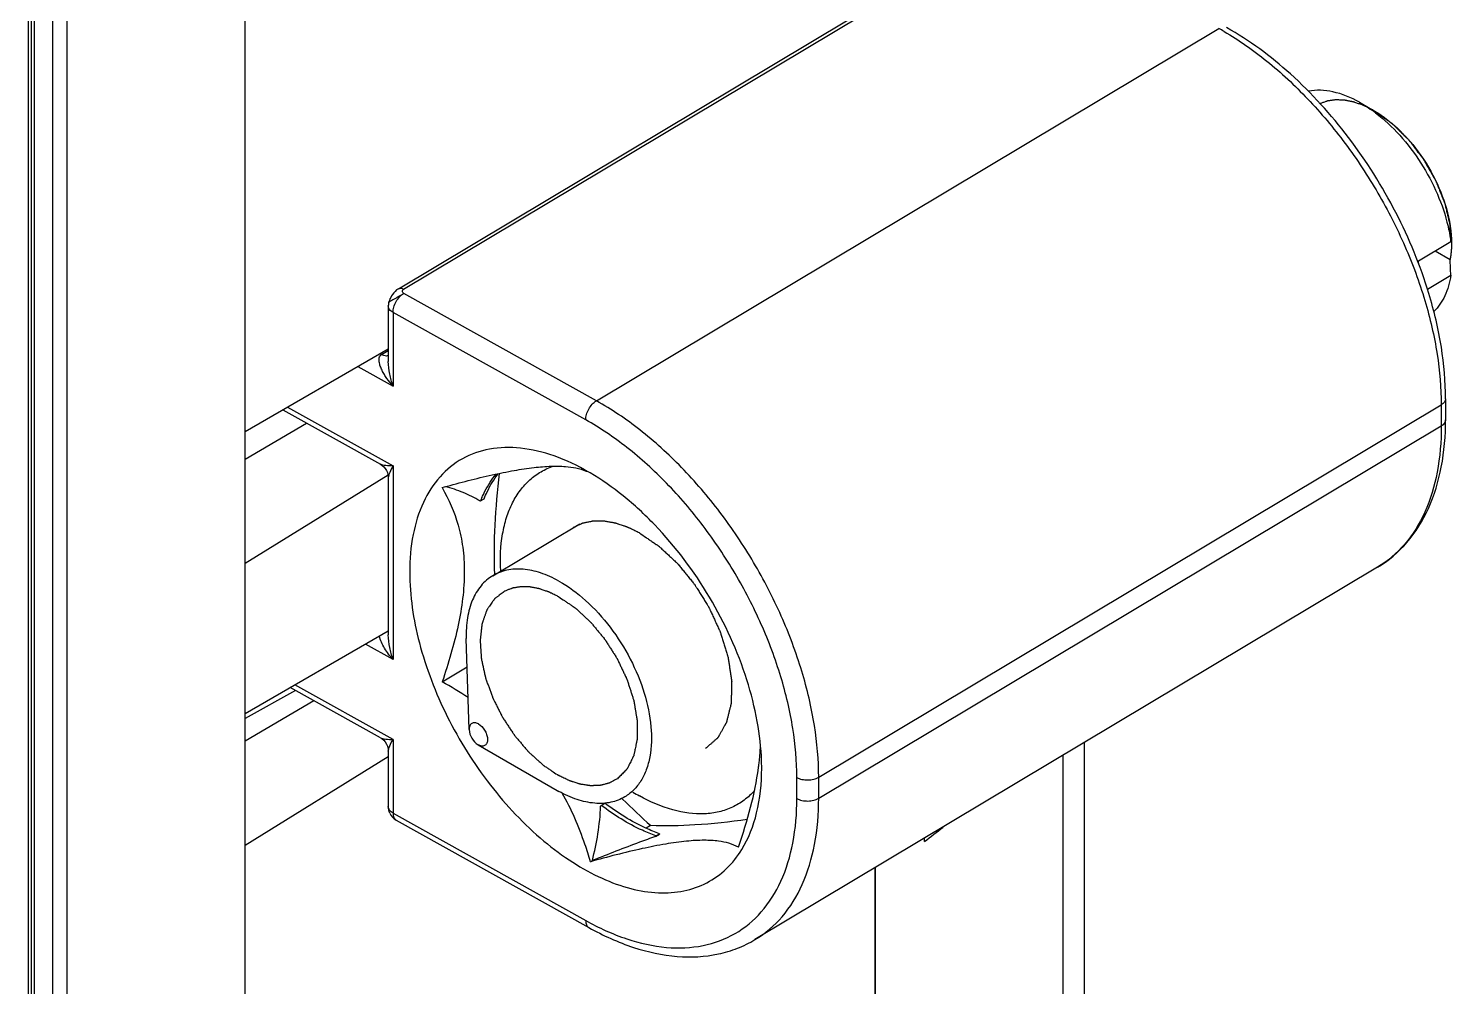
# Model space of a CAD drawing. Header units: millimetres. Extents: x 0 to 594, y 0 to 420.
# Drawn here: x 306.6 to 320.42, y 28.22 to 37.52 of the extents above; entities that cross this region are included whole.
import ezdxf

# ---------------------------------------------------------------- set-up
doc = ezdxf.new("R2010")
doc.units = ezdxf.units.MM
doc.header["$LTSCALE"] = 32.67
doc.layers.get('0').update_dxf_attribs({"linetype": 'CONTINUOUS'})
doc.layers.add('AUSFORMSCHRAEGEN', color=7, linetype='CONTINUOUS')
doc.layers.add('RUNDUNGEN', color=7, linetype='CONTINUOUS')

msp = doc.modelspace()

# ---------------------------------------------------------------- linework, layer by layer
at = {"color": 7, "linetype": 'CONTINUOUS'}
for p, q in [((306.6018, 9.7303), (306.6018, 47.2893)), ((310.1926, 34.9917), (316.1666, 38.5633)), ((310.2439, 34.9875), (316.2179, 38.5591)), ((312.1154, 33.9039), (318.1589, 37.5171)), ((319.5222, 36.8012), (319.5382, 36.7921)), ((319.5382, 36.7921), (319.666, 36.7183)), ((320.0954, 35.2611), (320.4098, 35.449)), ((320.2573, 35.3579), (320.4031, 35.2766)), ((320.1829, 34.9868), (320.4098, 35.1224)), ((310.0951, 34.8242), (310.0951, 34.2853)), ((312.1154, 33.9039), (310.2451, 34.9467)), ((312.0112, 33.7192), (310.1409, 34.7619)), ((310.1409, 34.7619), (310.1409, 34.0475)), ((310.0147, 34.3607), (310.0293, 34.3526)), ((310.0293, 34.3526), (310.0951, 34.3919)), ((309.8007, 34.2371), (310.1409, 34.0475)), ((314.2734, 30.2513), (320.3169, 33.8644)), ((320.3169, 33.8644), (320.3169, 33.6603)), ((320.359, 33.9246), (320.359, 33.7205)), ((309.072, 33.8164), (310.0187, 33.2886)), ((309.1172, 33.8425), (310.1409, 33.2718)), ((314.2734, 30.0471), (320.3169, 33.6603)), ((310.0951, 33.1585), (310.0951, 31.6317)), ((310.1409, 33.2718), (310.1409, 31.3938)), ((310.6181, 33.0622), (310.6391, 33.068)), ((310.9829, 32.9319), (310.9916, 32.9335)), ((310.9916, 32.9335), (311.0263, 32.9543)), ((311.1093, 32.2072), (311.9532, 32.7118)), ((319.6983, 32.2886), (313.6548, 28.6754)), ((310.1409, 31.3938), (309.8727, 31.5434)), ((310.8793, 30.7136), (310.8521, 31.5991)), ((310.6181, 31.1766), (310.8606, 31.3216)), ((310.0187, 30.635), (309.1439, 31.1227)), ((310.1409, 30.6182), (309.1892, 31.1488)), ((310.1409, 30.6182), (310.1409, 29.9037)), ((310.9676, 30.566), (311.7347, 30.1228)), ((310.0951, 30.5049), (310.0951, 29.966)), ((313.7196, 30.3376), (313.7185, 30.4075)), ((311.7347, 30.1228), (311.7507, 30.1137)), ((314.0613, 30.045), (314.0613, 30.2491)), ((314.2734, 30.0471), (314.2734, 30.2513)), ((312.1557, 29.9722), (312.1625, 29.9785)), ((312.1625, 29.9785), (312.1973, 29.9993)), ((312.3695, 30.0381), (312.361, 30.0465)), ((310.1409, 29.9037), (312.0112, 28.861)), ((310.1721, 29.835), (312.0423, 28.7923)), ((312.642, 29.7816), (312.5997, 29.7563)), ((312.6934, 29.6826), (312.7282, 29.7033)), ((312.7282, 29.7033), (312.7286, 29.7004)), ((312.6874, 29.6758), (312.7286, 29.7004)), ((312.6874, 29.6758), (312.6934, 29.6826)), ((312.0568, 29.4317), (312.076, 29.4432))]:
    msp.add_line(p, q, dxfattribs=at)
at = {"color": 2, "linetype": 'CONTINUOUS'}
for p, q in [((319.6524, 36.726), (319.666, 36.7183)), ((319.666, 36.7183), (319.6702, 36.7158)), ((320.1964, 34.9458), (320.1976, 34.9465))]:
    msp.add_line(p, q, dxfattribs=at)
at = {"color": 7, "linetype": 'CONTINUOUS'}
for points in [[(310.1926, 34.9917), (310.176, 34.9801), (310.1605, 34.9662), (310.1474, 34.9517), (310.1362, 34.937), (310.1265, 34.9222), (310.1182, 34.9075), (310.1111, 34.893), (310.1051, 34.8784), (310.1, 34.8621)], [(310.0182, 33.2889), (310.0356, 33.2775), (310.0518, 33.2634), (310.0657, 33.247), (310.0772, 33.2289), (310.086, 33.2092), (310.0919, 33.1886), (310.0948, 33.1673), (310.0951, 33.1579)], [(310.0182, 30.6352), (310.0321, 30.6264), (310.0502, 30.6113), (310.0657, 30.5935), (310.0782, 30.5734), (310.0874, 30.5517), (310.0931, 30.5287), (310.0951, 30.5042)]]:
    msp.add_lwpolyline(points, dxfattribs=at)
for centre, radius, start, end in [((316.7486, 34.9878), 2.8959, 59.71417, 60.85536), ((318.8038, 35.545), 1.4477, 53.69708, 54.31401), ((318.7871, 35.5223), 1.4759, 52.77675, 53.69615), ((285.2397, 33.997), 35.2001, 2.36422, 2.61549), ((318.6968, 35.076), 1.4108, 6.16733, 7.53885), ((285.2397, 33.6704), 35.2001, 2.36422, 2.61549), ((310.2454, 34.8242), 0.1503, 165.39479, 179.9916), ((310.0786, 34.3936), 0.0549, 284.97427, 287.70685), ((311.8386, 32.7908), 0.4663, 64.22096, 67.74743), ((310.8764, 31.1953), 2.3291, 59.59579, 59.98467), ((312.014, 32.5344), 1.0976, 156.94276, 158.67607), ((308.2859, 27.0337), 4.7543, 57.07779, 60.62418), ((311.4192, 30.6592), 2.2916, 353.75717, 357.36934), ((311.1799, 30.6845), 2.5322, 352.69999, 353.77668), ((311.0746, 30.6978), 2.6383, 352.25441, 352.70425), ((319.3709, 37.203), 10.0177, 225.66106, 227.80181), ((313.424, 31.6698), 1.831, 238.59158, 240.85207), ((310.1455, 29.966), 0.0503, 180.01475, 182.69892), ((310.2451, 29.966), 0.15, 204.94859, 240.85911)]:
    msp.add_arc(centre, radius, start, end, dxfattribs=at)
for points, knots in [([(318.209, 37.4885), (318.354, 37.4038), (318.64, 37.2027), (319.0335, 36.8358), (319.3951, 36.4046), (319.7116, 35.9247), (319.9716, 35.4136), (320.1657, 34.8899), (320.2867, 34.3725), (320.3169, 34.0294), (320.3169, 33.8644)], [0, 0, 0, 0, 0.1156962, 0.2397495, 0.3696784, 0.5024842, 0.6349457, 0.7638685, 0.8863346, 1, 1, 1, 1]), ([(320.1964, 34.9461), (320.1144, 35.2162), (319.8956, 35.7464), (319.4413, 36.4672), (318.8877, 37.0795), (318.4552, 37.4012), (318.232, 37.5256)], [0, 0, 0, 0, 0.2557209, 0.5164206, 0.7684155, 1, 1, 1, 1]), ([(319.5222, 36.8012), (319.4414, 36.8462), (319.2812, 36.9137), (319.1046, 36.9234), (319.0271, 36.9086)], [0, 0, 0, 0, 0.5396561, 1, 1, 1, 1]), ([(319.5382, 36.7921), (319.5474, 36.7868), (319.585, 36.7644), (319.6214, 36.7401), (319.6483, 36.7208)], [0, 0, 0, 0, 0.2447715, 1, 1, 1, 1]), ([(319.666, 36.7183), (319.7589, 36.6646), (319.937, 36.5223), (320.1553, 36.2525), (320.3201, 35.9407), (320.3858, 35.7149), (320.4031, 35.6032)], [0, 0, 0, 0, 0.2344431, 0.4916399, 0.7532883, 1, 1, 1, 1]), ([(319.6799, 36.6975), (319.7646, 36.6331), (319.9255, 36.4819), (320.1271, 36.2152), (320.2857, 35.9174), (320.3576, 35.7046), (320.3824, 35.5981)], [0, 0, 0, 0, 0.2405193, 0.4955034, 0.7528257, 1, 1, 1, 1]), ([(320.3824, 35.5981), (320.3853, 35.5856), (320.3962, 35.5362), (320.4048, 35.4864), (320.4098, 35.449)], [0, 0, 0, 0, 0.2547154, 1, 1, 1, 1]), ([(320.4098, 35.1224), (320.3991, 35.0537), (320.3642, 34.9254), (320.2892, 34.8137), (320.2451, 34.7706)], [0, 0, 0, 0, 0.5301671, 1, 1, 1, 1]), ([(310.1926, 34.9917), (310.1995, 34.9958), (310.2183, 34.999), (310.2354, 34.9922), (310.2439, 34.9875)], [0, 0, 0, 0, 0.4505193, 1, 1, 1, 1]), ([(310.2451, 34.9467), (310.2413, 34.949), (310.2348, 34.9549), (310.2307, 34.967), (310.2338, 34.9794), (310.2401, 34.9853), (310.2439, 34.9875)], [0, 0, 0, 0, 0.2690502, 0.505296, 0.7365407, 1, 1, 1, 1]), ([(310.1409, 34.7619), (310.128, 34.7691), (310.1059, 34.7855), (310.0951, 34.8122), (310.0951, 34.8242)], [0, 0, 0, 0, 0.5522583, 1, 1, 1, 1]), ([(310.1001, 34.8626), (310.1002, 34.863), (310.1017, 34.8636), (310.104, 34.8653), (310.1084, 34.8677), (310.1141, 34.871), (310.1213, 34.8751), (310.1334, 34.8821), (310.151, 34.8921), (310.1742, 34.905), (310.1984, 34.9193), (310.2219, 34.9336), (310.2376, 34.9425), (310.2451, 34.9467)], [0, 0, 0, 0, 0.0071832, 0.0253007, 0.0543201, 0.0941508, 0.1440975, 0.2030929, 0.3436876, 0.5060046, 0.6778852, 0.8465513, 1, 1, 1, 1]), ([(310.1409, 34.7619), (310.1409, 34.7793), (310.1473, 34.816), (310.1696, 34.8677), (310.2022, 34.9135), (310.2303, 34.9378), (310.2451, 34.9467)], [0, 0, 0, 0, 0.2377999, 0.5011066, 0.7638123, 1, 1, 1, 1]), ([(320.359, 33.9246), (320.359, 34.0915), (320.3283, 34.4376), (320.2483, 34.7751), (320.1964, 34.9461)], [0, 0, 0, 0, 0.4829112, 1, 1, 1, 1]), ([(310.1409, 34.0475), (310.12, 34.071), (310.0906, 34.1078), (310.0565, 34.1597), (310.0345, 34.1993), (310.0169, 34.2398), (310.0072, 34.2744), (310.0049, 34.302), (310.0068, 34.3217), (310.0141, 34.3401), (310.0238, 34.3493), (310.0293, 34.3526)], [0, 0, 0, 0, 0.2688771, 0.4005769, 0.5297977, 0.6556735, 0.7766853, 0.8347535, 0.8907497, 0.9450077, 1, 1, 1, 1]), ([(310.0927, 34.3406), (310.088, 34.3393), (310.0661, 34.3365), (310.0441, 34.3443), (310.0293, 34.3526)], [0, 0, 0, 0, 0.2223917, 1, 1, 1, 1]), ([(310.1409, 34.0475), (310.1275, 34.0854), (310.1056, 34.1638), (310.0951, 34.245), (310.0951, 34.286)], [0, 0, 0, 0, 0.4954594, 1, 1, 1, 1]), ([(312.0112, 33.7192), (312.0112, 33.7366), (312.0176, 33.7733), (312.0399, 33.825), (312.0725, 33.8707), (312.1005, 33.8951), (312.1154, 33.9039)], [0, 0, 0, 0, 0.2377999, 0.5011066, 0.7638123, 1, 1, 1, 1]), ([(314.2734, 30.2513), (314.2734, 30.4188), (314.2422, 30.7674), (314.1176, 31.2928), (313.918, 31.8242), (313.6508, 32.3416), (313.3262, 32.8258), (312.956, 33.2586), (312.5544, 33.6239), (312.2629, 33.8217), (312.1154, 33.9039)], [0, 0, 0, 0, 0.1139352, 0.2367876, 0.3661218, 0.4989117, 0.6318532, 0.7616302, 0.8851794, 1, 1, 1, 1]), ([(320.359, 33.9246), (320.359, 33.9132), (320.3494, 33.8878), (320.3289, 33.8716), (320.3169, 33.8644)], [0, 0, 0, 0, 0.4506473, 1, 1, 1, 1]), ([(314.0613, 30.2491), (314.0613, 30.4083), (314.0317, 30.7395), (313.9133, 31.2386), (313.7237, 31.7434), (313.4699, 32.2349), (313.1614, 32.6949), (312.8098, 33.1061), (312.4282, 33.4531), (312.1513, 33.641), (312.0112, 33.7192)], [0, 0, 0, 0, 0.1139351, 0.2367875, 0.3661218, 0.4989117, 0.6318532, 0.7616302, 0.8851795, 1, 1, 1, 1]), ([(319.6983, 32.2886), (319.8051, 32.3524), (320.0027, 32.5211), (320.2122, 32.862), (320.335, 33.2719), (320.359, 33.5669), (320.359, 33.7205)], [0, 0, 0, 0, 0.2267761, 0.4639686, 0.7200645, 1, 1, 1, 1]), ([(320.359, 33.7205), (320.359, 33.7091), (320.3494, 33.6836), (320.3289, 33.6674), (320.3169, 33.6603)], [0, 0, 0, 0, 0.4506473, 1, 1, 1, 1]), ([(320.3169, 33.6603), (320.3169, 33.5097), (320.2939, 33.2228), (320.1771, 32.8278), (319.9809, 32.5052), (319.7969, 32.3475), (319.6983, 32.2886)], [0, 0, 0, 0, 0.2878235, 0.5464809, 0.78048, 1, 1, 1, 1]), ([(312.0415, 33.2121), (311.9341, 33.2741), (311.7201, 33.3761), (311.3913, 33.4565), (311.0822, 33.4512), (310.8065, 33.3556), (310.5811, 33.1725), (310.4184, 32.9145), (310.3217, 32.5962), (310.3028, 32.3644), (310.3028, 32.2426)], [0, 0, 0, 0, 0.1457322, 0.2765163, 0.3942681, 0.5039258, 0.6128709, 0.7287277, 0.8569525, 1, 1, 1, 1]), ([(310.1409, 33.2718), (310.1171, 33.2716), (310.0833, 33.2725), (310.0423, 33.2795), (310.0251, 33.285), (310.0182, 33.2889)], [0, 0, 0, 0, 0.57225, 0.807964, 1, 1, 1, 1]), ([(310.1409, 33.2718), (310.129, 33.2513), (310.1131, 33.2217), (310.0988, 33.183), (310.0951, 33.1657), (310.0951, 33.1579)], [0, 0, 0, 0, 0.5759693, 0.8110911, 1, 1, 1, 1]), ([(310.6391, 33.068), (310.7934, 33.1105), (311.0185, 33.1688), (311.3099, 33.2283), (311.5006, 33.2576), (311.667, 33.2714), (311.8371, 33.2695), (311.952, 33.2483), (312.0152, 33.2224)], [0, 0, 0, 0, 0.3423362, 0.4972815, 0.6359697, 0.7550635, 0.8537718, 1, 1, 1, 1]), ([(311.0041, 32.9643), (311.0132, 32.9856), (311.0507, 33.0665), (311.0993, 33.1425), (311.1414, 33.1935)], [0, 0, 0, 0, 0.2592346, 1, 1, 1, 1]), ([(311.0263, 32.9543), (311.0351, 32.9769), (311.072, 33.0629), (311.1207, 33.144), (311.1634, 33.1984)], [0, 0, 0, 0, 0.2598485, 1, 1, 1, 1]), ([(311.1291, 32.2191), (311.1228, 32.3789), (311.1257, 32.7071), (311.1556, 33.0336), (311.1756, 33.2002)], [0, 0, 0, 0, 0.4880903, 1, 1, 1, 1]), ([(311.1862, 32.2536), (311.1796, 32.3735), (311.1862, 32.55), (311.2388, 32.77), (311.2962, 32.913), (311.3723, 33.037), (311.4661, 33.14), (311.5762, 33.22), (311.6586, 33.2566), (311.7011, 33.2707)], [0, 0, 0, 0, 0.293844, 0.4271941, 0.5519172, 0.6692837, 0.7812829, 0.8905297, 1, 1, 1, 1]), ([(313.7185, 30.4074), (313.7145, 30.5367), (313.684, 30.8039), (313.5454, 31.3489), (313.2401, 32.0143), (312.8009, 32.6004), (312.3876, 32.9834), (312.167, 33.1385), (312.0552, 33.2041)], [0, 0, 0, 0, 0.1150797, 0.2383893, 0.4995484, 0.760956, 0.884563, 1, 1, 1, 1]), ([(310.6181, 33.0622), (310.6835, 32.9476), (310.766, 32.7573), (310.8235, 32.4787), (310.833, 32.3268), (310.833, 32.2479)], [0, 0, 0, 0, 0.4652854, 0.7219582, 1, 1, 1, 1]), ([(310.9829, 32.9319), (310.9326, 32.9648), (310.8232, 33.0186), (310.7077, 33.0552), (310.6489, 33.0708)], [0, 0, 0, 0, 0.4969178, 1, 1, 1, 1]), ([(310.3028, 32.2426), (310.3028, 32.0119), (310.3773, 31.5258), (310.6485, 30.8242), (311.0587, 30.1699), (311.4932, 29.7079), (311.8751, 29.424), (312.1585, 29.2671), (312.4388, 29.1649), (312.7091, 29.121), (312.9625, 29.1379), (313.191, 29.217), (313.3856, 29.3565), (313.4849, 29.482), (313.5271, 29.5506)], [0, 0, 0, 0, 0.1333103, 0.280585, 0.4320462, 0.576926, 0.6440218, 0.706337, 0.7634768, 0.8155825, 0.8634749, 0.908721, 0.9534719, 1, 1, 1, 1]), ([(310.833, 32.2479), (310.833, 32.0728), (310.7832, 31.7076), (310.6792, 31.3568), (310.6181, 31.1766)], [0, 0, 0, 0, 0.4792444, 1, 1, 1, 1]), ([(311.1093, 32.2072), (311.0663, 32.1815), (310.9863, 32.1118), (310.9031, 31.9684), (310.8564, 31.7928), (310.85, 31.6657), (310.8521, 31.5991)], [0, 0, 0, 0, 0.2176178, 0.4508161, 0.7102138, 1, 1, 1, 1]), ([(311.7507, 32.155), (311.6942, 32.1865), (311.5818, 32.2378), (311.4094, 32.2762), (311.248, 32.2693), (311.1513, 32.2323), (311.1093, 32.2072)], [0, 0, 0, 0, 0.2888141, 0.547841, 0.781434, 1, 1, 1, 1]), ([(311.7507, 32.155), (311.8442, 32.1028), (312.026, 31.9674), (312.2594, 31.7094), (312.4519, 31.4048), (312.5875, 31.0783), (312.6556, 30.7562), (312.6509, 30.5014), (312.6043, 30.326), (312.5519, 30.2163), (312.4816, 30.1259), (312.4231, 30.08), (312.3921, 30.0615)], [0, 0, 0, 0, 0.1289682, 0.2703335, 0.416948, 0.5606706, 0.6938897, 0.8111225, 0.8632862, 0.9114707, 0.9565815, 1, 1, 1, 1]), ([(310.1409, 31.3938), (310.1106, 31.428), (310.0691, 31.4821), (310.0267, 31.56), (310.012, 31.601), (310.0081, 31.6216)], [0, 0, 0, 0, 0.5148062, 0.7629646, 1, 1, 1, 1]), ([(310.1409, 31.3938), (310.1275, 31.4318), (310.1056, 31.5102), (310.0951, 31.5914), (310.0951, 31.6323)], [0, 0, 0, 0, 0.4954517, 1, 1, 1, 1]), ([(310.9692, 30.7692), (310.9584, 30.7752), (310.9369, 30.7837), (310.9023, 30.7774), (310.8813, 30.7492), (310.879, 30.726), (310.8793, 30.7135)], [0, 0, 0, 0, 0.2737778, 0.4979177, 0.7235136, 1, 1, 1, 1]), ([(310.8793, 30.7135), (310.8803, 30.6841), (310.9012, 30.6265), (310.9421, 30.5807), (310.9675, 30.566)], [0, 0, 0, 0, 0.4999561, 1, 1, 1, 1]), ([(310.9692, 30.7692), (310.9942, 30.7552), (311.0255, 30.7212), (311.0509, 30.6692), (311.0604, 30.6285), (311.0586, 30.5922), (311.0435, 30.5635), (311.0149, 30.5506), (310.9949, 30.5543), (310.985, 30.5578)], [0, 0, 0, 0, 0.2886554, 0.442497, 0.5843677, 0.7048001, 0.8035089, 0.8948328, 1, 1, 1, 1]), ([(310.0182, 30.6352), (310.0251, 30.6314), (310.0423, 30.6258), (310.0833, 30.6189), (310.1171, 30.618), (310.1409, 30.6182)], [0, 0, 0, 0, 0.1920802, 0.4278006, 1, 1, 1, 1]), ([(310.0951, 30.5043), (310.0951, 30.512), (310.0988, 30.5294), (310.1131, 30.568), (310.129, 30.5977), (310.1409, 30.6182)], [0, 0, 0, 0, 0.1888631, 0.4239681, 1, 1, 1, 1]), ([(313.4954, 29.5724), (313.5389, 29.7006), (313.6168, 29.954), (313.6714, 30.2139), (313.6888, 30.3423)], [0, 0, 0, 0, 0.5110124, 1, 1, 1, 1]), ([(313.5271, 29.5506), (313.5938, 29.6591), (313.6933, 29.9184), (313.7196, 30.1923), (313.7196, 30.3376)], [0, 0, 0, 0, 0.467041, 1, 1, 1, 1]), ([(313.6507, 30.1224), (313.6205, 30.0884), (313.5538, 30.0265), (313.4364, 29.9563), (313.3054, 29.9113), (313.1102, 29.8852), (312.8397, 29.9237), (312.6352, 30.0132), (312.5322, 30.0706)], [0, 0, 0, 0, 0.1125301, 0.2234995, 0.3360189, 0.4529865, 0.7081217, 1, 1, 1, 1]), ([(314.0613, 30.2491), (314.0766, 30.2406), (314.1119, 30.2283), (314.1681, 30.2227), (314.2239, 30.2293), (314.2586, 30.2424), (314.2734, 30.2513)], [0, 0, 0, 0, 0.2388559, 0.5022052, 0.7643551, 1, 1, 1, 1]), ([(312.3921, 30.0615), (312.3501, 30.0363), (312.2534, 29.9994), (312.092, 29.9925), (311.9196, 30.0309), (311.8072, 30.0822), (311.7507, 30.1137)], [0, 0, 0, 0, 0.218566, 0.452159, 0.7111859, 1, 1, 1, 1]), ([(312.0568, 29.4317), (312.0406, 29.4883), (311.9694, 29.7178), (311.8733, 29.9404), (311.7833, 30.0979)], [0, 0, 0, 0, 0.2450641, 1, 1, 1, 1]), ([(312.0112, 28.861), (312.1387, 28.7899), (312.3923, 28.6739), (312.7811, 28.5857), (313.1458, 28.5986), (313.4702, 28.7174), (313.7346, 28.9383), (313.9255, 29.2464), (314.039, 29.625), (314.0613, 29.9004), (314.0613, 30.045)], [0, 0, 0, 0, 0.1448315, 0.2748869, 0.3922581, 0.5019609, 0.6113101, 0.7277382, 0.8565187, 1, 1, 1, 1]), ([(312.6934, 29.6826), (312.6486, 29.6986), (312.4606, 29.7758), (312.2865, 29.8847), (312.1625, 29.9785)], [0, 0, 0, 0, 0.234399, 1, 1, 1, 1]), ([(312.7282, 29.7033), (312.6833, 29.7193), (312.4953, 29.7966), (312.3212, 29.9054), (312.1973, 29.9993)], [0, 0, 0, 0, 0.234399, 1, 1, 1, 1]), ([(313.6548, 28.6754), (313.7534, 28.7343), (313.9374, 28.8921), (314.1336, 29.2146), (314.2504, 29.6096), (314.2734, 29.8965), (314.2734, 30.0471)], [0, 0, 0, 0, 0.21952, 0.4535191, 0.7121765, 1, 1, 1, 1]), ([(314.0613, 30.045), (314.0766, 30.0365), (314.1119, 30.0241), (314.1681, 30.0186), (314.2239, 30.0252), (314.2586, 30.0383), (314.2734, 30.0471)], [0, 0, 0, 0, 0.2388559, 0.5022052, 0.7643551, 1, 1, 1, 1]), ([(310.1409, 29.9037), (310.1284, 29.9107), (310.1069, 29.9266), (310.0957, 29.952), (310.0952, 29.9637)], [0, 0, 0, 0, 0.5513162, 1, 1, 1, 1]), ([(310.1409, 29.9037), (310.1409, 29.8893), (310.1443, 29.8626), (310.1619, 29.8407), (310.1721, 29.835)], [0, 0, 0, 0, 0.5536241, 1, 1, 1, 1]), ([(312.076, 29.4432), (312.0975, 29.5291), (312.1346, 29.704), (312.1534, 29.8822), (312.1557, 29.9722)], [0, 0, 0, 0, 0.4955255, 1, 1, 1, 1]), ([(313.5793, 29.8406), (313.4106, 29.8171), (313.0987, 29.7828), (312.785, 29.7774), (312.642, 29.7816)], [0, 0, 0, 0, 0.543581, 1, 1, 1, 1]), ([(313.4954, 29.5724), (313.4359, 29.6041), (313.3227, 29.6337), (313.1518, 29.6424), (312.9798, 29.632), (312.7787, 29.6033), (312.4661, 29.5409), (312.2235, 29.4778), (312.0568, 29.4317)], [0, 0, 0, 0, 0.1377863, 0.2324733, 0.3494221, 0.4887125, 0.6468345, 1, 1, 1, 1]), ([(312.6874, 29.6758), (312.6363, 29.6577), (312.4314, 29.5834), (312.2282, 29.5041), (312.076, 29.4432)], [0, 0, 0, 0, 0.2485388, 1, 1, 1, 1]), ([(312.0112, 28.861), (312.0112, 28.8466), (312.0146, 28.8199), (312.0322, 28.7979), (312.0423, 28.7923)], [0, 0, 0, 0, 0.5536241, 1, 1, 1, 1]), ([(312.0423, 28.7923), (312.1804, 28.7153), (312.4577, 28.5892), (312.887, 28.4949), (313.2339, 28.5119), (313.485, 28.5865), (313.6004, 28.6428), (313.6548, 28.6754)], [0, 0, 0, 0, 0.2806265, 0.536809, 0.7734363, 0.8873889, 1, 1, 1, 1])]:
    msp.add_open_spline(points, degree=3, knots=knots, dxfattribs=at)
at = {"color": 2, "linetype": 'CONTINUOUS'}
for points, knots in [([(319.6524, 36.726), (319.6408, 36.7317), (319.6233, 36.7402), (319.6, 36.7516), (319.5855, 36.7587), (319.5738, 36.7643), (319.5666, 36.7679), (319.5615, 36.7704), (319.5586, 36.7717), (319.5557, 36.7727), (319.5521, 36.7739), (319.5435, 36.7769), (319.5306, 36.7814), (319.5134, 36.7874), (319.4962, 36.7933), (319.4833, 36.7978), (319.4747, 36.8008), (319.4711, 36.802), (319.4682, 36.8031), (319.4654, 36.8037), (319.4606, 36.8047), (319.4536, 36.8061), (319.4425, 36.8083), (319.4286, 36.8111), (319.4147, 36.8138), (319.4036, 36.8161), (319.3952, 36.8177), (319.3883, 36.8191), (319.3834, 36.8201), (319.3806, 36.8206), (319.3785, 36.8212), (319.3765, 36.8211), (319.3739, 36.8213), (319.3692, 36.8214), (319.3626, 36.8217), (319.3546, 36.822), (319.344, 36.8225), (319.3308, 36.823), (319.3175, 36.8235), (319.3069, 36.824), (319.3003, 36.8242), (319.2956, 36.8244), (319.293, 36.8245), (319.2905, 36.824), (319.2874, 36.8236), (319.2799, 36.8226), (319.2687, 36.8211), (319.2538, 36.819), (319.2389, 36.8169), (319.2277, 36.8154), (319.2203, 36.8144), (319.2172, 36.8139), (319.2146, 36.8136), (319.2123, 36.8129), (319.2083, 36.8115), (319.2025, 36.8095), (319.1934, 36.8063), (319.1819, 36.8024), (319.1635, 36.796), (319.1497, 36.7912), (319.1405, 36.788)], [0, 0, 0, 0, 0.0625, 0.09375, 0.125, 0.140625, 0.15625, 0.1640625, 0.1679688, 0.171875, 0.1796875, 0.1875, 0.21875, 0.25, 0.28125, 0.3125, 0.3203125, 0.328125, 0.3320312, 0.3359375, 0.34375, 0.359375, 0.375, 0.40625, 0.4375, 0.453125, 0.46875, 0.484375, 0.4921875, 0.4960938, 0.5, 0.5039062, 0.5078125, 0.515625, 0.53125, 0.546875, 0.5625, 0.59375, 0.625, 0.640625, 0.65625, 0.6640625, 0.6679688, 0.671875, 0.6796875, 0.6875, 0.71875, 0.75, 0.78125, 0.8125, 0.8203125, 0.828125, 0.8320312, 0.8359375, 0.84375, 0.859375, 0.875, 0.90625, 0.9375, 1, 1, 1, 1]), ([(319.6702, 36.7158), (319.6913, 36.7008), (319.723, 36.6783), (319.7599, 36.652), (319.781, 36.637), (319.7969, 36.6257), (319.81, 36.6163), (319.8206, 36.6088), (319.8272, 36.6041), (319.8325, 36.6004), (319.8358, 36.598), (319.8384, 36.5962), (319.841, 36.5938), (319.8454, 36.5894), (319.8517, 36.5832), (319.8618, 36.5732), (319.8745, 36.5608), (319.8947, 36.5408), (319.92, 36.5159), (319.9453, 36.491), (319.9656, 36.4711), (319.9782, 36.4586), (319.9884, 36.4486), (319.9947, 36.4424), (319.9991, 36.4381), (320.0016, 36.4355), (320.0038, 36.4324), (320.0066, 36.4288), (320.0111, 36.4229), (320.0168, 36.4155), (320.0258, 36.4037), (320.037, 36.3889), (320.0505, 36.3712), (320.064, 36.3534), (320.0775, 36.3357), (320.091, 36.318), (320.1046, 36.3002), (320.1158, 36.2855), (320.1248, 36.2736), (320.1316, 36.2648), (320.1372, 36.2574), (320.1412, 36.2522), (320.1434, 36.2492), (320.1452, 36.2471), (320.1464, 36.2446), (320.1483, 36.2413), (320.1516, 36.2356), (320.1562, 36.2274), (320.1618, 36.2176), (320.1692, 36.2046), (320.1785, 36.1883), (320.1896, 36.1687), (320.2008, 36.1491), (320.2119, 36.1295), (320.2231, 36.1099), (320.2342, 36.0903), (320.2435, 36.0739), (320.2509, 36.0609), (320.2555, 36.0527), (320.2593, 36.0462), (320.2615, 36.0421), (320.2635, 36.0388), (320.265, 36.0355), (320.2673, 36.0295), (320.2707, 36.021), (320.2762, 36.0073), (320.283, 35.9903), (320.294, 35.963), (320.3076, 35.9289), (320.3213, 35.8948), (320.3322, 35.8675), (320.3391, 35.8505), (320.3446, 35.8368), (320.3479, 35.8283), (320.3504, 35.8223), (320.3516, 35.8189), (320.3523, 35.8155), (320.3534, 35.8113), (320.355, 35.8045), (320.357, 35.7961), (320.3603, 35.7825), (320.3643, 35.7656), (320.3692, 35.7453), (320.3756, 35.7182), (320.3869, 35.6708), (320.3966, 35.6302), (320.4031, 35.6031)], [0, 0, 0, 0, 0.0625, 0.09375, 0.109375, 0.125, 0.140625, 0.1484375, 0.15625, 0.1601562, 0.1640625, 0.1660156, 0.1679688, 0.171875, 0.1796875, 0.1875, 0.203125, 0.21875, 0.25, 0.28125, 0.296875, 0.3125, 0.3203125, 0.328125, 0.3320312, 0.3339844, 0.3359375, 0.3398438, 0.34375, 0.3515625, 0.359375, 0.375, 0.390625, 0.40625, 0.421875, 0.4375, 0.453125, 0.46875, 0.4765625, 0.484375, 0.4921875, 0.4960938, 0.4980469, 0.5, 0.5019531, 0.5039062, 0.5078125, 0.515625, 0.5234375, 0.53125, 0.546875, 0.5625, 0.578125, 0.59375, 0.609375, 0.625, 0.640625, 0.6484375, 0.65625, 0.6601562, 0.6640625, 0.6660156, 0.6679688, 0.671875, 0.6796875, 0.6875, 0.703125, 0.71875, 0.75, 0.78125, 0.796875, 0.8125, 0.8203125, 0.828125, 0.8320312, 0.8339844, 0.8359375, 0.8398438, 0.84375, 0.8515625, 0.859375, 0.875, 0.890625, 0.90625, 0.9375, 1, 1, 1, 1]), ([(320.4031, 35.6031), (320.404, 35.5959), (320.4059, 35.5814), (320.4083, 35.5632), (320.4099, 35.5505), (320.4108, 35.5433), (320.4116, 35.5327), (320.413, 35.5167), (320.4141, 35.5008), (320.4151, 35.4901), (320.4154, 35.4831), (320.4156, 35.471), (320.416, 35.4572), (320.4164, 35.4451), (320.4166, 35.4382), (320.4168, 35.4329), (320.4166, 35.428), (320.4164, 35.4212), (320.4161, 35.4095), (320.4157, 35.3961), (320.4154, 35.3843), (320.4152, 35.3777), (320.4142, 35.368), (320.4131, 35.3534), (320.4117, 35.3389), (320.411, 35.3292), (320.4101, 35.3228), (320.4083, 35.3117), (320.406, 35.2957), (320.404, 35.283), (320.4031, 35.2766)], [0, 0, 0, 0, 0.0625, 0.125, 0.15625, 0.171875, 0.1875, 0.25, 0.3125, 0.328125, 0.34375, 0.375, 0.4375, 0.46875, 0.484375, 0.5, 0.515625, 0.53125, 0.5625, 0.625, 0.65625, 0.671875, 0.6875, 0.75, 0.8125, 0.828125, 0.84375, 0.875, 0.9375, 1, 1, 1, 1]), ([(312.5322, 32.6222), (312.5177, 32.6292), (312.496, 32.6397), (312.467, 32.6537), (312.4489, 32.6625), (312.4345, 32.6695), (312.4254, 32.6738), (312.4191, 32.677), (312.4155, 32.6786), (312.4118, 32.6797), (312.4072, 32.6813), (312.3999, 32.6837), (312.3908, 32.6868), (312.3762, 32.6916), (312.3579, 32.6977), (312.3396, 32.7038), (312.325, 32.7086), (312.3159, 32.7117), (312.3086, 32.7141), (312.304, 32.7156), (312.3004, 32.7169), (312.2968, 32.7176), (312.2907, 32.7186), (312.2818, 32.7202), (312.2713, 32.722), (312.2607, 32.7238), (312.2466, 32.7262), (312.2325, 32.7286), (312.2184, 32.731), (312.2078, 32.7328), (312.199, 32.7343), (312.1928, 32.7354), (312.1893, 32.736), (312.1866, 32.7366), (312.1841, 32.7364), (312.1808, 32.7364), (312.175, 32.7364), (312.1666, 32.7363), (312.1566, 32.7363), (312.1433, 32.7362), (312.1299, 32.7361), (312.1166, 32.736), (312.1066, 32.736), (312.0966, 32.7359), (312.0891, 32.7359), (312.0841, 32.7358), (312.0815, 32.7359), (312.0791, 32.7357), (312.076, 32.735), (312.0722, 32.7342), (312.066, 32.7329), (312.0583, 32.7313), (312.0459, 32.7288), (312.0305, 32.7255), (312.015, 32.7223), (312.0027, 32.7198), (311.995, 32.7181), (311.9888, 32.7169), (311.985, 32.716), (311.9818, 32.7155), (311.9797, 32.7146), (311.9775, 32.7137), (311.9733, 32.7118), (311.967, 32.7089), (311.9585, 32.7051), (311.95, 32.7012), (311.9387, 32.6961), (311.919, 32.6872), (311.902, 32.6795), (311.8908, 32.6744)], [0, 0, 0, 0, 0.0625, 0.09375, 0.125, 0.140625, 0.15625, 0.1640625, 0.1679688, 0.171875, 0.1796875, 0.1875, 0.203125, 0.21875, 0.25, 0.28125, 0.296875, 0.3125, 0.3203125, 0.328125, 0.3320312, 0.3359375, 0.34375, 0.359375, 0.375, 0.390625, 0.40625, 0.4375, 0.453125, 0.46875, 0.484375, 0.4921875, 0.4960938, 0.5, 0.5039062, 0.5078125, 0.515625, 0.53125, 0.546875, 0.5625, 0.59375, 0.609375, 0.625, 0.640625, 0.65625, 0.6601562, 0.6640625, 0.6679688, 0.671875, 0.6796875, 0.6875, 0.703125, 0.71875, 0.75, 0.78125, 0.796875, 0.8125, 0.8203125, 0.828125, 0.8320312, 0.8359375, 0.8398438, 0.84375, 0.859375, 0.875, 0.890625, 0.90625, 0.9375, 1, 1, 1, 1]), ([(312.5322, 32.6222), (312.554, 32.6074), (312.5866, 32.5852), (312.6302, 32.5557), (312.6628, 32.5335), (312.6873, 32.5169), (312.7036, 32.5058), (312.7104, 32.5011), (312.7159, 32.4975), (312.7193, 32.4951), (312.722, 32.4934), (312.7246, 32.4909), (312.7292, 32.4867), (312.7357, 32.4806), (312.7461, 32.4709), (312.7591, 32.4588), (312.7746, 32.4443), (312.7954, 32.4249), (312.8214, 32.4006), (312.8474, 32.3764), (312.8682, 32.357), (312.8812, 32.3449), (312.8916, 32.3352), (312.8974, 32.3297), (312.9013, 32.3261), (312.904, 32.3237), (312.9068, 32.3199), (312.9104, 32.3156), (312.9175, 32.3069), (312.9281, 32.294), (312.9422, 32.2766), (312.9564, 32.2592), (312.9752, 32.2361), (312.9941, 32.213), (313.013, 32.1898), (313.0271, 32.1725), (313.0413, 32.1551), (313.0531, 32.1407), (313.0625, 32.1291), (313.0685, 32.122), (313.0724, 32.1154), (313.0764, 32.109), (313.0815, 32.1009), (313.0875, 32.0912), (313.0955, 32.0783), (313.1096, 32.0557), (313.1297, 32.0234), (313.1499, 31.9911), (313.1659, 31.9653), (313.178, 31.9459), (313.1881, 31.9298), (313.1961, 31.9169), (313.2012, 31.9088), (313.2051, 31.9023), (313.2083, 31.8976), (313.2107, 31.8924), (313.2138, 31.8856), (313.2177, 31.877), (313.224, 31.8634), (313.2319, 31.8463), (313.2445, 31.8189), (313.2602, 31.7847), (313.276, 31.7505), (313.2886, 31.7232), (313.298, 31.7027), (313.3059, 31.6856), (313.3114, 31.6736), (313.3145, 31.6668), (313.3169, 31.6616), (313.3192, 31.6565), (313.3211, 31.6496), (313.325, 31.6375), (313.3302, 31.6202), (313.3366, 31.5995), (313.3451, 31.5718), (313.3558, 31.5373), (313.3664, 31.5027), (313.375, 31.4751), (313.3813, 31.4543), (313.3867, 31.437), (313.3903, 31.425), (313.3927, 31.418), (313.3936, 31.413), (313.3943, 31.408), (313.3953, 31.4013), (313.3966, 31.393), (313.3981, 31.383), (313.4001, 31.3696), (313.4027, 31.3529), (313.4067, 31.3262), (313.4118, 31.2929), (313.4169, 31.2595), (313.421, 31.2328), (313.4235, 31.2161), (313.4255, 31.2028), (313.4268, 31.1945), (313.4278, 31.1878), (313.4286, 31.1836), (313.4284, 31.1805), (313.4283, 31.1774), (313.4282, 31.172), (313.428, 31.1642), (313.4277, 31.1517), (313.4273, 31.1362), (313.4268, 31.1175), (313.4262, 31.0926), (313.4256, 31.0677), (313.4249, 31.0428), (313.4245, 31.0241), (313.4241, 31.0085), (313.4238, 30.9961), (313.4235, 30.9867), (313.4234, 30.9789), (313.4232, 30.9727), (313.4232, 30.9663), (313.4214, 30.9599), (313.4195, 30.9519), (313.4175, 30.944), (313.4149, 30.9334), (313.4116, 30.9201), (313.4076, 30.9042), (313.4024, 30.883), (313.3971, 30.8618), (313.3918, 30.8406), (313.3879, 30.8247), (313.3846, 30.8115), (313.382, 30.8009), (313.3803, 30.7943), (313.379, 30.789), (313.3782, 30.7857), (313.3775, 30.783), (313.3771, 30.781), (313.376, 30.7795), (313.3749, 30.7774), (313.3733, 30.7747), (313.3709, 30.7705), (313.3679, 30.7652), (313.3643, 30.7589), (313.3595, 30.7504), (313.3511, 30.7355), (313.3414, 30.7186), (313.3318, 30.7016), (313.3246, 30.6889), (313.3174, 30.6762), (313.3113, 30.6656), (313.3065, 30.6572), (313.3029, 30.6508), (313.2993, 30.6445), (313.2963, 30.6391), (313.2941, 30.6355), (313.293, 30.6333), (313.2912, 30.6319), (313.2891, 30.63), (313.2857, 30.627), (313.2814, 30.6232), (313.2745, 30.6172), (313.266, 30.6097), (313.2523, 30.5977), (313.2352, 30.5827), (313.2078, 30.5587), (313.1873, 30.5407), (313.1736, 30.5287)], [0, 0, 0, 0, 0.03125, 0.046875, 0.0625, 0.078125, 0.0820312, 0.0859375, 0.0878906, 0.0898438, 0.0908203, 0.0917969, 0.09375, 0.0976562, 0.1015625, 0.109375, 0.1171875, 0.125, 0.140625, 0.15625, 0.1640625, 0.171875, 0.1757812, 0.1796875, 0.1806641, 0.1816406, 0.1835938, 0.1855469, 0.1875, 0.1953125, 0.203125, 0.2109375, 0.21875, 0.234375, 0.2421875, 0.25, 0.2578125, 0.265625, 0.2695312, 0.2734375, 0.2753906, 0.2773438, 0.28125, 0.2851562, 0.2890625, 0.296875, 0.3125, 0.328125, 0.3359375, 0.34375, 0.3515625, 0.3554688, 0.359375, 0.3613281, 0.3632812, 0.3652344, 0.3671875, 0.3710938, 0.375, 0.3828125, 0.390625, 0.40625, 0.421875, 0.4296875, 0.4375, 0.4453125, 0.4492188, 0.4511719, 0.453125, 0.4550781, 0.4570312, 0.4609375, 0.46875, 0.4765625, 0.484375, 0.5, 0.515625, 0.5234375, 0.53125, 0.5390625, 0.5429688, 0.5449219, 0.546875, 0.5488281, 0.5507812, 0.5546875, 0.5585938, 0.5625, 0.5703125, 0.578125, 0.59375, 0.609375, 0.6171875, 0.625, 0.6289062, 0.6328125, 0.6347656, 0.6367188, 0.6376953, 0.6386719, 0.640625, 0.6445312, 0.6484375, 0.65625, 0.6640625, 0.671875, 0.6875, 0.6953125, 0.703125, 0.7109375, 0.7148438, 0.71875, 0.7226562, 0.7246094, 0.7265625, 0.7304688, 0.734375, 0.7382812, 0.7421875, 0.75, 0.7578125, 0.765625, 0.78125, 0.7890625, 0.796875, 0.8046875, 0.8085938, 0.8125, 0.8144531, 0.8164062, 0.8173828, 0.8183594, 0.8193359, 0.8203125, 0.8222656, 0.8242188, 0.828125, 0.8320312, 0.8359375, 0.84375, 0.859375, 0.8671875, 0.875, 0.8828125, 0.890625, 0.8945312, 0.8984375, 0.9023438, 0.90625, 0.9082031, 0.9091797, 0.9101562, 0.9121094, 0.9140625, 0.9179688, 0.921875, 0.9296875, 0.9375, 0.953125, 0.96875, 1, 1, 1, 1]), ([(311.2275, 32.0584), (311.215, 32.0492), (311.1963, 32.0352), (311.1745, 32.019), (311.162, 32.0097), (311.1526, 32.0028), (311.1448, 31.997), (311.1386, 31.9923), (311.1347, 31.9894), (311.1316, 31.9871), (311.1297, 31.9856), (311.128, 31.9846), (311.1268, 31.983), (311.1248, 31.98), (311.1218, 31.9758), (311.1171, 31.9691), (311.1112, 31.9607), (311.1018, 31.9472), (311.0901, 31.9303), (311.0783, 31.9135), (311.0689, 31.9), (311.0631, 31.8916), (311.0583, 31.8849), (311.0554, 31.8807), (311.0533, 31.8778), (311.0522, 31.876), (311.0516, 31.8738), (311.0506, 31.8711), (311.0491, 31.8668), (311.0473, 31.8615), (311.0443, 31.8529), (311.0406, 31.8422), (311.0361, 31.8294), (311.0316, 31.8165), (311.0271, 31.8037), (311.0227, 31.7908), (311.0182, 31.778), (311.0145, 31.7673), (311.0115, 31.7587), (311.0093, 31.7523), (311.0074, 31.7469), (311.0061, 31.7432), (311.0054, 31.741), (311.0047, 31.7395), (311.0046, 31.7375), (311.0043, 31.735), (311.0038, 31.7306), (311.0031, 31.7244), (311.0022, 31.7168), (311.0011, 31.7068), (310.9997, 31.6942), (310.998, 31.6791), (310.9963, 31.664), (310.9945, 31.6489), (310.9928, 31.6338), (310.9911, 31.6188), (310.9897, 31.6062), (310.9886, 31.5961), (310.9879, 31.5898), (310.9873, 31.5848), (310.987, 31.5817), (310.9866, 31.5792), (310.9867, 31.5765), (310.9871, 31.5715), (310.9875, 31.5646), (310.9882, 31.5534), (310.9892, 31.5395), (310.9907, 31.5172), (310.9925, 31.4893), (310.9944, 31.4614), (310.9959, 31.4391), (310.9968, 31.4252), (310.9975, 31.414), (310.998, 31.4071), (310.9983, 31.4022), (310.9986, 31.3994), (310.9993, 31.3964), (311.0001, 31.3927), (311.0021, 31.3839), (311.005, 31.3706), (311.0089, 31.3529), (311.0128, 31.3351), (311.018, 31.3115), (311.0232, 31.2879), (311.0284, 31.2643), (311.0316, 31.2495), (311.0342, 31.2377), (311.0362, 31.2289), (311.0378, 31.2215), (311.0389, 31.2163), (311.0396, 31.2134), (311.04, 31.2112), (311.0409, 31.2089), (311.042, 31.2059), (311.0439, 31.2007), (311.0466, 31.1932), (311.0499, 31.1842), (311.0542, 31.1722), (311.0596, 31.1572), (311.0684, 31.1332), (311.0771, 31.1092), (311.0858, 31.0852), (311.0923, 31.0672), (311.0988, 31.0492), (311.1037, 31.0357), (311.107, 31.0267), (311.1084, 31.023), (311.1094, 31.02), (311.1108, 31.017), (311.1134, 31.0119), (311.1171, 31.0046), (311.1231, 30.9929), (311.1305, 30.9782), (311.1423, 30.9548), (311.1572, 30.9255), (311.172, 30.8962), (311.1839, 30.8728), (311.1913, 30.8582), (311.1972, 30.8464), (311.2009, 30.8391), (311.2035, 30.834), (311.205, 30.8311), (311.2069, 30.8284), (311.2092, 30.8249), (311.2146, 30.8167), (311.2228, 30.8044), (311.2337, 30.7879), (311.2447, 30.7715), (311.2592, 30.7495), (311.2738, 30.7276), (311.2883, 30.7057), (311.2974, 30.692), (311.3047, 30.681), (311.3102, 30.6728), (311.3147, 30.6659), (311.3184, 30.6605), (311.321, 30.6562), (311.3242, 30.6527), (311.3284, 30.6477), (311.3336, 30.6417), (311.3399, 30.6343), (311.3482, 30.6245), (311.3586, 30.6123), (311.3753, 30.5927), (311.392, 30.5731), (311.4087, 30.5535), (311.4212, 30.5389), (311.4337, 30.5242), (311.4431, 30.5132), (311.4493, 30.5058), (311.4519, 30.5028), (311.454, 30.5003), (311.4562, 30.4981), (311.4602, 30.4946), (311.4658, 30.4894), (311.4749, 30.4812), (311.4863, 30.4709), (311.5044, 30.4545), (311.5271, 30.4339), (311.5497, 30.4134), (311.5679, 30.3969), (311.5792, 30.3866), (311.5883, 30.3784), (311.594, 30.3733), (311.5979, 30.3696), (311.6002, 30.3677), (311.6026, 30.3662), (311.6055, 30.3642), (311.6126, 30.3594), (311.6232, 30.3523), (311.6374, 30.3428), (311.6516, 30.3333), (311.6704, 30.3206), (311.7035, 30.2985), (311.7318, 30.2795), (311.7507, 30.2668)], [0, 0, 0, 0, 0.03125, 0.046875, 0.0546875, 0.0625, 0.0703125, 0.0742188, 0.078125, 0.0800781, 0.0820312, 0.0830078, 0.0839844, 0.0859375, 0.0898438, 0.09375, 0.1015625, 0.109375, 0.125, 0.140625, 0.1484375, 0.15625, 0.1601562, 0.1640625, 0.1660156, 0.1669922, 0.1679688, 0.1699219, 0.171875, 0.1757812, 0.1796875, 0.1875, 0.1953125, 0.203125, 0.2109375, 0.21875, 0.2265625, 0.234375, 0.2382812, 0.2421875, 0.2460938, 0.2480469, 0.2490234, 0.25, 0.2509766, 0.2519531, 0.2539062, 0.2578125, 0.2617188, 0.265625, 0.2734375, 0.28125, 0.2890625, 0.296875, 0.3046875, 0.3125, 0.3203125, 0.3242188, 0.328125, 0.3300781, 0.3320312, 0.3330078, 0.3339844, 0.3359375, 0.3398438, 0.34375, 0.3515625, 0.359375, 0.375, 0.390625, 0.3984375, 0.40625, 0.4101562, 0.4140625, 0.4160156, 0.4169922, 0.4179688, 0.4199219, 0.421875, 0.4296875, 0.4375, 0.4453125, 0.453125, 0.46875, 0.4765625, 0.484375, 0.4882812, 0.4921875, 0.4960938, 0.4980469, 0.4990234, 0.5, 0.5009766, 0.5019531, 0.5039062, 0.5078125, 0.5117188, 0.515625, 0.5234375, 0.53125, 0.546875, 0.5546875, 0.5625, 0.5703125, 0.578125, 0.5800781, 0.5820312, 0.5830078, 0.5839844, 0.5859375, 0.5898438, 0.59375, 0.6015625, 0.609375, 0.625, 0.640625, 0.6484375, 0.65625, 0.6601562, 0.6640625, 0.6660156, 0.6669922, 0.6679688, 0.6699219, 0.671875, 0.6796875, 0.6875, 0.6953125, 0.703125, 0.71875, 0.7265625, 0.734375, 0.7382812, 0.7421875, 0.7460938, 0.7480469, 0.75, 0.7519531, 0.7539062, 0.7578125, 0.7617188, 0.765625, 0.7734375, 0.78125, 0.796875, 0.8046875, 0.8125, 0.8203125, 0.828125, 0.8300781, 0.8320312, 0.8330078, 0.8339844, 0.8359375, 0.8398438, 0.84375, 0.8515625, 0.859375, 0.875, 0.890625, 0.8984375, 0.90625, 0.9101562, 0.9140625, 0.9160156, 0.9169922, 0.9179688, 0.9199219, 0.921875, 0.9296875, 0.9375, 0.9453125, 0.953125, 0.96875, 1, 1, 1, 1]), ([(311.7507, 32.0019), (311.7387, 32.0077), (311.7208, 32.0164), (311.6968, 32.0281), (311.6818, 32.0353), (311.6699, 32.0412), (311.6624, 32.0448), (311.6571, 32.0474), (311.6542, 32.0487), (311.6512, 32.0497), (311.6475, 32.0509), (311.6387, 32.0539), (311.6254, 32.0585), (311.6078, 32.0645), (311.5901, 32.0705), (311.5768, 32.075), (311.568, 32.0781), (311.5643, 32.0793), (311.5613, 32.0804), (311.5585, 32.081), (311.5535, 32.0819), (311.5464, 32.0833), (311.5349, 32.0854), (311.5207, 32.0881), (311.5064, 32.0908), (311.495, 32.093), (311.4864, 32.0946), (311.4793, 32.0959), (311.4743, 32.0969), (311.4715, 32.0974), (311.4693, 32.0979), (311.4673, 32.0978), (311.4646, 32.0979), (311.4598, 32.098), (311.4531, 32.0982), (311.4449, 32.0984), (311.4341, 32.0986), (311.4205, 32.099), (311.4069, 32.0993), (311.3961, 32.0995), (311.3893, 32.0997), (311.3845, 32.0998), (311.3818, 32.0998), (311.3793, 32.0993), (311.3762, 32.0988), (311.3686, 32.0976), (311.3572, 32.0957), (311.342, 32.0932), (311.3293, 32.0912), (311.3192, 32.0895), (311.3128, 32.0885), (311.3078, 32.0877), (311.3046, 32.0871), (311.3021, 32.0868), (311.2997, 32.086), (311.2957, 32.0844), (311.2899, 32.0822), (311.2807, 32.0787), (311.2691, 32.0743), (311.2506, 32.0672), (311.2367, 32.062), (311.2275, 32.0584)], [0, 0, 0, 0, 0.0625, 0.09375, 0.125, 0.140625, 0.15625, 0.1640625, 0.1679688, 0.171875, 0.1796875, 0.1875, 0.21875, 0.25, 0.28125, 0.3125, 0.3203125, 0.328125, 0.3320312, 0.3359375, 0.34375, 0.359375, 0.375, 0.40625, 0.4375, 0.453125, 0.46875, 0.484375, 0.4921875, 0.4960938, 0.5, 0.5039062, 0.5078125, 0.515625, 0.53125, 0.546875, 0.5625, 0.59375, 0.625, 0.640625, 0.65625, 0.6640625, 0.6679688, 0.671875, 0.6796875, 0.6875, 0.71875, 0.75, 0.78125, 0.796875, 0.8125, 0.8203125, 0.828125, 0.8320312, 0.8359375, 0.84375, 0.859375, 0.875, 0.90625, 0.9375, 1, 1, 1, 1]), ([(311.7507, 32.0019), (311.7689, 31.9895), (311.7962, 31.9711), (311.8326, 31.9464), (311.8599, 31.9279), (311.8804, 31.914), (311.8941, 31.9048), (311.8998, 31.9009), (311.9043, 31.8979), (311.9072, 31.8959), (311.9095, 31.8945), (311.9116, 31.8924), (311.9154, 31.8889), (311.9209, 31.8839), (311.9296, 31.8758), (311.9405, 31.8657), (311.9535, 31.8536), (311.9709, 31.8375), (311.9927, 31.8173), (312.0145, 31.7972), (312.0319, 31.781), (312.0428, 31.7709), (312.0515, 31.7629), (312.0569, 31.7578), (312.0613, 31.754), (312.0652, 31.749), (312.0722, 31.7407), (312.0821, 31.7286), (312.094, 31.7142), (312.1059, 31.6998), (312.1217, 31.6806), (312.1416, 31.6565), (312.1614, 31.6325), (312.1772, 31.6132), (312.1872, 31.6012), (312.195, 31.5916), (312.2001, 31.5857), (312.2034, 31.5802), (312.2068, 31.5748), (312.2128, 31.5654), (312.2213, 31.552), (312.2349, 31.5305), (312.2519, 31.5037), (312.2723, 31.4714), (312.2893, 31.4445), (312.3012, 31.4257), (312.308, 31.415), (312.3123, 31.4083), (312.3156, 31.4029), (312.3183, 31.3989), (312.3203, 31.3946), (312.323, 31.3889), (312.3264, 31.3818), (312.3318, 31.3704), (312.3385, 31.3562), (312.3492, 31.3333), (312.3627, 31.3048), (312.3762, 31.2763), (312.3869, 31.2535), (312.395, 31.2364), (312.4017, 31.2221), (312.4064, 31.2122), (312.4091, 31.2064), (312.4111, 31.2022), (312.4131, 31.1979), (312.4148, 31.1921), (312.4181, 31.182), (312.4227, 31.1675), (312.4283, 31.1502), (312.4358, 31.127), (312.4451, 31.0981), (312.4544, 31.0692), (312.4618, 31.046), (312.4674, 31.0287), (312.4721, 31.0142), (312.4753, 31.0041), (312.4773, 30.9983), (312.4781, 30.9941), (312.4788, 30.9899), (312.4798, 30.9843), (312.4814, 30.9744), (312.4838, 30.9604), (312.4867, 30.9436), (312.4905, 30.9211), (312.4952, 30.8931), (312.5, 30.865), (312.5038, 30.8425), (312.5062, 30.8285), (312.5081, 30.8173), (312.5093, 30.8103), (312.5102, 30.8047), (312.511, 30.8004), (312.5108, 30.7966), (312.5108, 30.7914), (312.5108, 30.7849), (312.5108, 30.7745), (312.5108, 30.7564), (312.5108, 30.7304), (312.5108, 30.6992), (312.5108, 30.6732), (312.5108, 30.655), (312.5108, 30.6447), (312.5108, 30.6369), (312.5108, 30.6304), (312.5108, 30.6252), (312.511, 30.6199), (312.5096, 30.6143), (312.5078, 30.6052), (312.5053, 30.5938), (312.5025, 30.5801), (312.4996, 30.5665), (312.4958, 30.5483), (312.492, 30.5301), (312.4882, 30.5119), (312.4854, 30.4982), (312.4825, 30.4846), (312.4804, 30.4743), (312.4789, 30.4675), (312.4784, 30.4646), (312.4779, 30.4624), (312.4775, 30.4607), (312.4767, 30.4594), (312.4754, 30.4565), (312.4733, 30.4524), (312.4705, 30.4468), (312.4677, 30.4413), (312.464, 30.4338), (312.4574, 30.4209), (312.4481, 30.4023), (312.4388, 30.3838), (312.4314, 30.3689), (312.4258, 30.3578), (312.4211, 30.3485), (312.4174, 30.3411), (312.4151, 30.3365), (312.4134, 30.3333), (312.4126, 30.3313), (312.4111, 30.3301), (312.4095, 30.3284), (312.4068, 30.3257), (312.4034, 30.3223), (312.3953, 30.3142), (312.3832, 30.302), (312.3671, 30.2858), (312.3456, 30.2642), (312.3294, 30.248), (312.3187, 30.2372)], [0, 0, 0, 0, 0.03125, 0.046875, 0.0625, 0.078125, 0.0820312, 0.0859375, 0.0878906, 0.0898438, 0.0908203, 0.0917969, 0.09375, 0.0976562, 0.1015625, 0.109375, 0.1171875, 0.125, 0.140625, 0.15625, 0.1640625, 0.171875, 0.1757812, 0.1796875, 0.1816406, 0.1835938, 0.1875, 0.1953125, 0.203125, 0.2109375, 0.21875, 0.234375, 0.25, 0.2578125, 0.265625, 0.2695312, 0.2734375, 0.2753906, 0.2773438, 0.28125, 0.2890625, 0.296875, 0.3125, 0.328125, 0.34375, 0.3515625, 0.3554688, 0.359375, 0.3613281, 0.3632812, 0.3652344, 0.3671875, 0.3710938, 0.375, 0.3828125, 0.390625, 0.40625, 0.421875, 0.4296875, 0.4375, 0.4453125, 0.4492188, 0.4511719, 0.453125, 0.4550781, 0.4570312, 0.4609375, 0.46875, 0.4765625, 0.484375, 0.5, 0.515625, 0.5234375, 0.53125, 0.5390625, 0.5429688, 0.5449219, 0.546875, 0.5488281, 0.5507812, 0.5546875, 0.5625, 0.5703125, 0.578125, 0.59375, 0.609375, 0.6171875, 0.625, 0.6289062, 0.6328125, 0.6347656, 0.6367188, 0.6386719, 0.640625, 0.6445312, 0.6484375, 0.65625, 0.671875, 0.6875, 0.703125, 0.7109375, 0.7148438, 0.71875, 0.7226562, 0.7246094, 0.7265625, 0.7304688, 0.734375, 0.7421875, 0.75, 0.7578125, 0.765625, 0.78125, 0.7890625, 0.796875, 0.8046875, 0.8125, 0.8144531, 0.8164062, 0.8173828, 0.8183594, 0.8193359, 0.8203125, 0.8242188, 0.828125, 0.8320312, 0.8359375, 0.84375, 0.859375, 0.875, 0.8828125, 0.890625, 0.8984375, 0.9023438, 0.90625, 0.9082031, 0.9091797, 0.9101562, 0.9121094, 0.9140625, 0.9179688, 0.921875, 0.9375, 0.953125, 0.96875, 1, 1, 1, 1]), ([(312.3187, 30.2372), (312.3091, 30.232), (312.2947, 30.2243), (312.2755, 30.2139), (312.2635, 30.2075), (312.254, 30.2023), (312.248, 30.1991), (312.2438, 30.1968), (312.2413, 30.1956), (312.2386, 30.195), (312.2352, 30.194), (312.2298, 30.1926), (312.2231, 30.1908), (312.2123, 30.1879), (312.1988, 30.1843), (312.1854, 30.1807), (312.1746, 30.1778), (312.1678, 30.1761), (312.1625, 30.1746), (312.1591, 30.1738), (312.1564, 30.1729), (312.1535, 30.1727), (312.1483, 30.1725), (312.141, 30.1721), (312.1322, 30.1717), (312.1233, 30.1713), (312.1116, 30.1708), (312.0998, 30.1702), (312.088, 30.1697), (312.0792, 30.1693), (312.0719, 30.169), (312.0667, 30.1687), (312.0638, 30.1686), (312.0616, 30.1684), (312.0592, 30.1689), (312.0561, 30.1693), (312.0506, 30.1701), (312.0428, 30.1712), (312.0334, 30.1725), (312.0209, 30.1744), (312.0052, 30.1766), (311.9895, 30.1789), (311.977, 30.1807), (311.9692, 30.1818), (311.9637, 30.1826), (311.9606, 30.1831), (311.9573, 30.1843), (311.9532, 30.1855), (311.9467, 30.1876), (311.9385, 30.1902), (311.9255, 30.1943), (311.9092, 30.1994), (311.8929, 30.2046), (311.8799, 30.2087), (311.8717, 30.2113), (311.8652, 30.2133), (311.8611, 30.2147), (311.8579, 30.2156), (311.8546, 30.2171), (311.8487, 30.2199), (311.8404, 30.2239), (311.8271, 30.2302), (311.8105, 30.2382), (311.7839, 30.2509), (311.764, 30.2604), (311.7507, 30.2668)], [0, 0, 0, 0, 0.0625, 0.09375, 0.125, 0.140625, 0.15625, 0.1640625, 0.1679688, 0.171875, 0.1796875, 0.1875, 0.203125, 0.21875, 0.25, 0.28125, 0.296875, 0.3125, 0.3203125, 0.328125, 0.3320312, 0.3359375, 0.34375, 0.359375, 0.375, 0.390625, 0.40625, 0.4375, 0.453125, 0.46875, 0.484375, 0.4921875, 0.4960938, 0.5, 0.5039062, 0.5078125, 0.515625, 0.53125, 0.546875, 0.5625, 0.59375, 0.625, 0.640625, 0.65625, 0.6640625, 0.6679688, 0.671875, 0.6796875, 0.6875, 0.703125, 0.71875, 0.75, 0.78125, 0.796875, 0.8125, 0.8203125, 0.828125, 0.8320312, 0.8359375, 0.84375, 0.859375, 0.875, 0.90625, 0.9375, 1, 1, 1, 1])]:
    msp.add_open_spline(points, degree=3, knots=knots, dxfattribs=at)
at = {"color": 7, "linetype": 'CONTINUOUS'}
for points in [[(310.985, 30.5578), (310.9796, 30.5598), (310.9743, 30.5622), (310.9692, 30.565)], [(310.1091, 29.9028), (310.1, 29.9224), (310.0951, 29.9445), (310.0951, 29.9661)]]:
    msp.add_open_spline(points, degree=3, dxfattribs=at)
at = {"layer": 'AUSFORMSCHRAEGEN', "color": 7, "linetype": 'CONTINUOUS'}
for p, q in [((308.7054, 10.4957), (308.7054, 48.0548)), ((308.7054, 33.3383), (309.3015, 33.6884)), ((308.7054, 30.603), (309.3729, 30.995)), ((316.6438, 30.4624), (316.6439, 24.7567)), ((315.2994, 29.627), (315.2994, 29.6586)), ((314.8219, 29.3731), (314.8219, 21.0285))]:
    msp.add_line(p, q, dxfattribs=at)
msp.add_ellipse((267.1461, 88.2763), major_axis=(-49.7702, 57.3328), ratio=0.6593862, start_param=-3.1832349, end_param=-3.1786128, dxfattribs=at)
at = {"layer": 'RUNDUNGEN', "color": 7, "linetype": 'CONTINUOUS'}
for p, q in [((306.6277, 47.237), (306.6277, 9.678)), ((306.657, 47.1962), (306.657, 9.6372)), ((306.8373, 9.5331), (306.8373, 47.0921)), ((306.9775, 9.5324), (306.9775, 47.0914)), ((308.7054, 33.6048), (310.0951, 34.4071)), ((308.7054, 32.329), (310.0922, 33.1866)), ((308.7054, 30.8695), (310.0951, 31.6718)), ((309.1944, 31.0945), (308.7054, 30.822)), ((316.8519, 30.5868), (316.8519, 25.3632)), ((308.7054, 29.5937), (310.0951, 30.4531)), ((314.8219, 21.0237), (314.8219, 29.3731))]:
    msp.add_line(p, q, dxfattribs=at)

doc.saveas('drawing.dxf')
